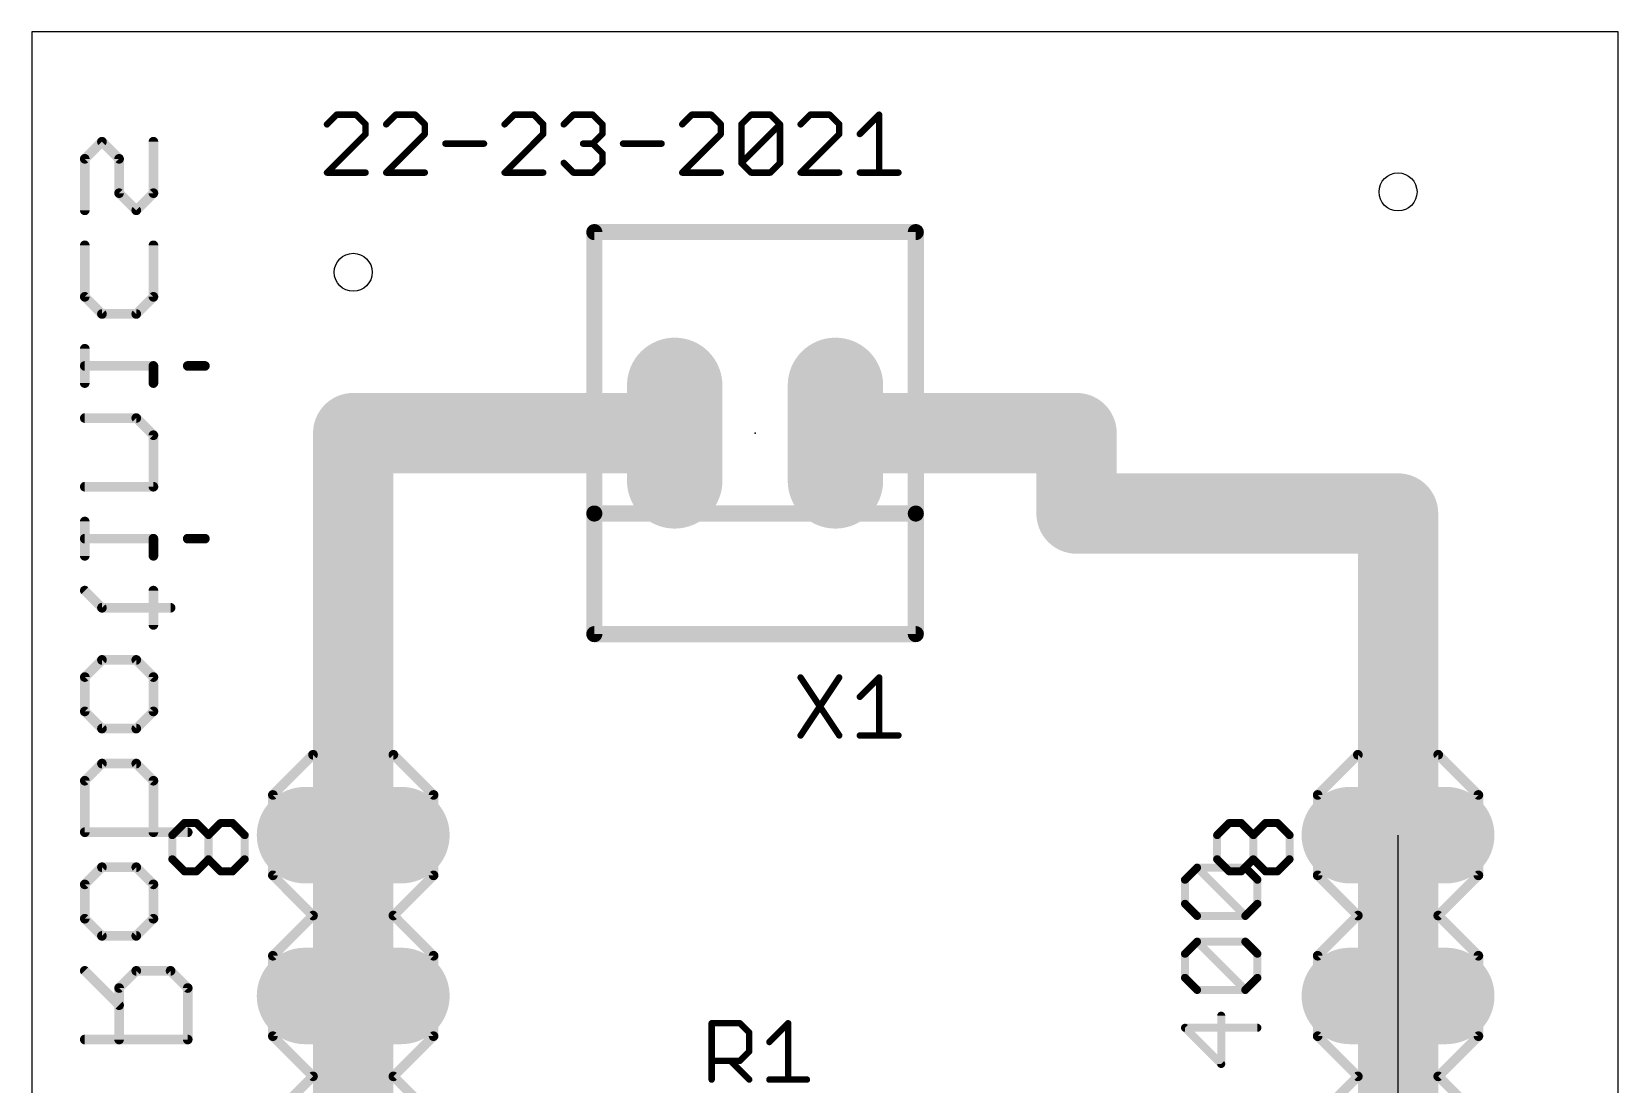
# Model space of a CAD drawing. Extents: x 14 to 39, y 7.1 to 47.
# Drawn here: x 13.97 to 39.04, y 30.36 to 46.98 of the extents above; entities that cross this region are included whole.
import ezdxf

# ---------------------------------------------------------------- set-up
doc = ezdxf.new("R2010")
doc.units = 0
for name, color, linetype in [('16', 175, 'CONTINUOUS'), ('17', 82, 'CONTINUOUS'), ('19', 53, 'CONTINUOUS'), ('20', 7, 'CONTINUOUS'), ('21', 253, 'CONTINUOUS'), ('23', 7, 'CONTINUOUS'), ('25', 253, 'CONTINUOUS'), ('27', 253, 'CONTINUOUS'), ('51', 253, 'CONTINUOUS')]:
    doc.layers.add(name, color=color, linetype=linetype)

# ---------------------------------------------------------------- blocks, each defined once
blk = doc.blocks.new('RECT')
blk.add_solid([(-0.5, -0.5), (0.5, -0.5), (-0.5, 0.5), (0.5, 0.5)])
blk = doc.blocks.new('LONGP100')
at = {"const_width": 1}
blk.add_lwpolyline([(-0.5, 0), (0.5, 0)], dxfattribs=at)
at = {"const_width": 0.5}
for points in [[(-0.5, 0.25, 1), (-0.5, -0.25)], [(0.5, -0.25, 1), (0.5, 0.25)]]:
    blk.add_lwpolyline(points, format="xyb", dxfattribs=at)

msp = doc.modelspace()

# ---------------------------------------------------------------- linework, layer by layer
at = {"layer": '16'}
for points, const_width in [([(14.8082, 44.9725), (15.0794, 45.2437)], 0.1524), ([(15.0794, 45.2437), (15.3505, 44.9725)], 0.1524), ([(15.8929, 44.4302), (15.8929, 45.2437)], 0.1524), ([(14.8082, 44.159), (14.8082, 44.9725)], 0.1524), ([(15.3505, 44.9725), (15.3505, 44.4302)], 0.1524), ([(15.3505, 44.4302), (15.6217, 44.159)], 0.1524), ([(15.6217, 44.159), (15.8929, 44.4302)], 0.1524), ([(14.8082, 42.793), (14.8082, 43.6065)], 0.1524), ([(15.8929, 43.6065), (15.8929, 42.793)], 0.1524), ([(15.0794, 42.5219), (14.8082, 42.793)], 0.1524), ([(15.8929, 42.793), (15.6217, 42.5219)], 0.1524), ([(15.6217, 42.5219), (15.0794, 42.5219)], 0.1524), ([(14.8082, 41.4304), (14.8082, 41.9728)], 0.1524), ([(15.8929, 41.7016), (14.8082, 41.7016)], 0.1524), ([(15.8929, 41.4304), (15.8929, 41.7016)], 0.1524), ([(16.7064, 41.7016), (16.4352, 41.7016)], 0.1524), ([(19.05, 34.29), (19.05, 40.64)], 1.27), ([(19.05, 40.64), (24.13, 40.64)], 1.27), ([(30.48, 40.64), (26.67, 40.64)], 1.27), ([(30.48, 39.37), (30.48, 40.64)], 1.27), ([(15.6217, 40.8779), (14.8082, 40.8779)], 0.1524), ([(15.8929, 40.6068), (15.6217, 40.8779)], 0.1524), ([(15.8929, 39.7933), (15.8929, 40.6068)], 0.1524), ([(14.8082, 39.7933), (15.8929, 39.7933)], 0.1524), ([(35.56, 39.37), (30.48, 39.37)], 1.27), ([(35.56, 39.37), (35.56, 34.29)], 1.27), ([(14.8082, 38.7018), (14.8082, 39.2442)], 0.1524), ([(15.8929, 38.973), (14.8082, 38.973)], 0.1524), ([(15.8929, 38.7018), (15.8929, 38.973)], 0.1524), ([(16.7064, 38.973), (16.4352, 38.973)], 0.1524), ([(15.0794, 37.8816), (14.8082, 38.1527)], 0.1524), ([(15.8929, 37.6104), (15.8929, 38.1527)], 0.1524), ([(16.164, 37.8816), (15.0794, 37.8816)], 0.1524), ([(14.8082, 36.7867), (15.0794, 37.0579)], 0.1524), ([(15.0794, 37.0579), (15.6217, 37.0579)], 0.1524), ([(15.6217, 37.0579), (15.8929, 36.7867)], 0.1524), ([(14.8082, 36.2444), (14.8082, 36.7867)], 0.1524), ([(15.8929, 36.7867), (15.8929, 36.2444)], 0.1524), ([(15.0794, 35.9732), (14.8082, 36.2444)], 0.1524), ([(15.8929, 36.2444), (15.6217, 35.9732)], 0.1524), ([(15.6217, 35.9732), (15.0794, 35.9732)], 0.1524), ([(14.8082, 35.1496), (15.0794, 35.4207)], 0.1524), ([(15.0794, 35.4207), (15.6217, 35.4207)], 0.1524), ([(15.6217, 35.4207), (15.8929, 35.1496)], 0.1524), ([(14.8082, 34.3361), (14.8082, 35.1496)], 0.1524), ([(15.8929, 35.1496), (15.8929, 34.3361)], 0.1524), ([(19.05, 34.29), (19.05, 31.75)], 1.27), ([(35.56, 16.51), (35.56, 34.29)], 1.27), ([(16.4352, 34.3361), (14.8082, 34.3361)], 0.1524), ([(14.8082, 33.5124), (15.0794, 33.7836)], 0.1524), ([(15.0794, 33.7836), (15.6217, 33.7836)], 0.1524), ([(15.6217, 33.7836), (15.8929, 33.5124)], 0.1524), ([(14.8082, 32.9701), (14.8082, 33.5124)], 0.1524), ([(15.8929, 33.5124), (15.8929, 32.9701)], 0.1524), ([(15.0794, 32.6989), (14.8082, 32.9701)], 0.1524), ([(15.8929, 32.9701), (15.6217, 32.6989)], 0.1524), ([(15.6217, 32.6989), (15.0794, 32.6989)], 0.1524), ([(19.05, 31.75), (19.05, 29.21)], 1.27), ([(15.3505, 31.6041), (14.8082, 32.1464)], 0.1524), ([(15.6217, 32.1464), (15.3505, 31.8753)], 0.1524), ([(16.164, 32.1464), (15.6217, 32.1464)], 0.1524), ([(16.4352, 31.8753), (16.164, 32.1464)], 0.1524), ([(15.3505, 31.8753), (15.3505, 31.0618)], 0.1524), ([(16.4352, 31.0618), (16.4352, 31.8753)], 0.1524), ([(14.8082, 31.0618), (16.4352, 31.0618)], 0.1524)]:
    msp.add_lwpolyline(points, dxfattribs=dict(at, const_width=const_width))
for points, const_width in [([(15.1063, 45.2706, 1), (15.0524, 45.2167)], 0.0762), ([(15.1063, 45.2167, 1), (15.0524, 45.2706)], 0.0762), ([(15.931, 45.2437, 1), (15.8548, 45.2437)], 0.0762), ([(14.8463, 44.9725, 1), (14.7701, 44.9725)], 0.0762), ([(14.7813, 44.9995, 1), (14.8351, 44.9456)], 0.0762), ([(15.3886, 44.9725, 1), (15.3124, 44.9725)], 0.0762), ([(15.3236, 44.9456, 1), (15.3775, 44.9995)], 0.0762), ([(15.3775, 44.4571, 1), (15.3236, 44.4032)], 0.0762), ([(15.3124, 44.4302, 1), (15.3886, 44.4302)], 0.0762), ([(15.8548, 44.4302, 1), (15.931, 44.4302)], 0.0762), ([(15.9198, 44.4032, 1), (15.8659, 44.4571)], 0.0762), ([(14.7701, 44.159, 1), (14.8463, 44.159)], 0.0762), ([(15.5948, 44.186, 1), (15.6486, 44.1321)], 0.0762), ([(15.5948, 44.1321, 1), (15.6486, 44.186)], 0.0762), ([(14.8463, 43.6065, 1), (14.7701, 43.6065)], 0.0762), ([(15.931, 43.6065, 1), (15.8548, 43.6065)], 0.0762), ([(14.8351, 42.82, 1), (14.7813, 42.7661)], 0.0762), ([(14.7701, 42.793, 1), (14.8463, 42.793)], 0.0762), ([(15.8548, 42.793, 1), (15.931, 42.793)], 0.0762), ([(15.9198, 42.7661, 1), (15.8659, 42.82)], 0.0762), ([(15.0794, 42.56, 1), (15.0794, 42.4838)], 0.0762), ([(15.0524, 42.4949, 1), (15.1063, 42.5488)], 0.0762), ([(15.5948, 42.5488, 1), (15.6486, 42.4949)], 0.0762), ([(15.6217, 42.4838, 1), (15.6217, 42.56)], 0.0762), ([(14.8463, 41.9728, 1), (14.7701, 41.9728)], 0.0762), ([(14.8082, 41.7397, 1), (14.8082, 41.6635)], 0.0762), ([(15.931, 41.7016, 1), (15.8548, 41.7016)], 0.0762), ([(15.8929, 41.6635, 1), (15.8929, 41.7397)], 0.0762), ([(16.4352, 41.7397, 1), (16.4352, 41.6635)], 0.0762), ([(16.7064, 41.6635, 1), (16.7064, 41.7397)], 0.0762), ([(14.7701, 41.4304, 1), (14.8463, 41.4304)], 0.0762), ([(15.8548, 41.4304, 1), (15.931, 41.4304)], 0.0762), ([(19.3675, 40.64, 1), (18.7325, 40.64)], 0.635), ([(19.05, 40.9575, 1), (19.05, 40.3225)], 0.635), ([(24.13, 40.3225, 1), (24.13, 40.9575)], 0.635), ([(26.67, 40.9575, 1), (26.67, 40.3225)], 0.635), ([(30.7975, 40.64, 1), (30.1625, 40.64)], 0.635), ([(30.48, 40.3225, 1), (30.48, 40.9575)], 0.635), ([(14.8082, 40.916, 1), (14.8082, 40.8398)], 0.0762), ([(15.6486, 40.9049, 1), (15.5948, 40.851)], 0.0762), ([(15.6217, 40.8398, 1), (15.6217, 40.916)], 0.0762), ([(15.931, 40.6068, 1), (15.8548, 40.6068)], 0.0762), ([(15.8659, 40.5798, 1), (15.9198, 40.6337)], 0.0762), ([(14.8082, 39.8314, 1), (14.8082, 39.7552)], 0.0762), ([(15.8929, 39.7552, 1), (15.8929, 39.8314)], 0.0762), ([(30.48, 39.6875, 1), (30.48, 39.0525)], 0.635), ([(35.8775, 39.37, 1), (35.2425, 39.37)], 0.635), ([(35.56, 39.0525, 1), (35.56, 39.6875)], 0.635), ([(15.8548, 39.7933, 1), (15.931, 39.7933)], 0.0762), ([(30.1625, 39.37, 1), (30.7975, 39.37)], 0.635), ([(14.8463, 39.2442, 1), (14.7701, 39.2442)], 0.0762), ([(14.8082, 39.0111, 1), (14.8082, 38.9349)], 0.0762), ([(15.931, 38.973, 1), (15.8548, 38.973)], 0.0762), ([(15.8929, 38.9349, 1), (15.8929, 39.0111)], 0.0762), ([(16.4352, 39.0111, 1), (16.4352, 38.9349)], 0.0762), ([(16.7064, 38.9349, 1), (16.7064, 39.0111)], 0.0762), ([(14.7701, 38.7018, 1), (14.8463, 38.7018)], 0.0762), ([(15.8548, 38.7018, 1), (15.931, 38.7018)], 0.0762), ([(14.8351, 38.1797, 1), (14.7813, 38.1258)], 0.0762), ([(15.931, 38.1527, 1), (15.8548, 38.1527)], 0.0762), ([(15.0794, 37.9197, 1), (15.0794, 37.8435)], 0.0762), ([(15.0524, 37.8546, 1), (15.1063, 37.9085)], 0.0762), ([(16.164, 37.8435, 1), (16.164, 37.9197)], 0.0762), ([(15.8548, 37.6104, 1), (15.931, 37.6104)], 0.0762), ([(15.0794, 37.096, 1), (15.0794, 37.0198)], 0.0762), ([(15.1063, 37.031, 1), (15.0524, 37.0848)], 0.0762), ([(15.6486, 37.0848, 1), (15.5948, 37.031)], 0.0762), ([(15.6217, 37.0198, 1), (15.6217, 37.096)], 0.0762), ([(14.8463, 36.7867, 1), (14.7701, 36.7867)], 0.0762), ([(15.931, 36.7867, 1), (15.8548, 36.7867)], 0.0762), ([(14.7813, 36.8137, 1), (14.8351, 36.7598)], 0.0762), ([(15.8659, 36.7598, 1), (15.9198, 36.8137)], 0.0762), ([(14.7701, 36.2444, 1), (14.8463, 36.2444)], 0.0762), ([(14.8351, 36.2713, 1), (14.7813, 36.2175)], 0.0762), ([(15.8548, 36.2444, 1), (15.931, 36.2444)], 0.0762), ([(15.9198, 36.2175, 1), (15.8659, 36.2713)], 0.0762), ([(15.0794, 36.0113, 1), (15.0794, 35.9351)], 0.0762), ([(15.0524, 35.9463, 1), (15.1063, 36.0002)], 0.0762), ([(15.5948, 36.0002, 1), (15.6486, 35.9463)], 0.0762), ([(15.6217, 35.9351, 1), (15.6217, 36.0113)], 0.0762), ([(15.0794, 35.4588, 1), (15.0794, 35.3826)], 0.0762), ([(15.1063, 35.3938, 1), (15.0524, 35.4477)], 0.0762), ([(15.6486, 35.4477, 1), (15.5948, 35.3938)], 0.0762), ([(15.6217, 35.3826, 1), (15.6217, 35.4588)], 0.0762), ([(14.8463, 35.1496, 1), (14.7701, 35.1496)], 0.0762), ([(14.7813, 35.1765, 1), (14.8351, 35.1226)], 0.0762), ([(15.931, 35.1496, 1), (15.8548, 35.1496)], 0.0762), ([(15.8659, 35.1226, 1), (15.9198, 35.1765)], 0.0762), ([(19.3675, 34.29, 1), (18.7325, 34.29)], 0.635), ([(35.8775, 34.29, 1), (35.2425, 34.29)], 0.635), ([(18.7325, 34.29, 1), (19.3675, 34.29)], 0.635), ([(35.2425, 34.29, 1), (35.8775, 34.29)], 0.635), ([(14.8082, 34.3742, 1), (14.8082, 34.298)], 0.0762), ([(14.7701, 34.3361, 1), (14.8463, 34.3361)], 0.0762), ([(15.8548, 34.3361, 1), (15.931, 34.3361)], 0.0762), ([(16.4352, 34.298, 1), (16.4352, 34.3742)], 0.0762), ([(15.0794, 33.8217, 1), (15.0794, 33.7455)], 0.0762), ([(15.1063, 33.7566, 1), (15.0524, 33.8105)], 0.0762), ([(15.6486, 33.8105, 1), (15.5948, 33.7566)], 0.0762), ([(15.6217, 33.7455, 1), (15.6217, 33.8217)], 0.0762), ([(14.8463, 33.5124, 1), (14.7701, 33.5124)], 0.0762), ([(14.7813, 33.5394, 1), (14.8351, 33.4855)], 0.0762), ([(15.931, 33.5124, 1), (15.8548, 33.5124)], 0.0762), ([(15.8659, 33.4855, 1), (15.9198, 33.5394)], 0.0762), ([(14.8351, 32.997, 1), (14.7813, 32.9431)], 0.0762), ([(14.7701, 32.9701, 1), (14.8463, 32.9701)], 0.0762), ([(15.8548, 32.9701, 1), (15.931, 32.9701)], 0.0762), ([(15.9198, 32.9431, 1), (15.8659, 32.997)], 0.0762), ([(15.0794, 32.737, 1), (15.0794, 32.6608)], 0.0762), ([(15.0524, 32.672, 1), (15.1063, 32.7259)], 0.0762), ([(15.5948, 32.7259, 1), (15.6486, 32.672)], 0.0762), ([(15.6217, 32.6608, 1), (15.6217, 32.737)], 0.0762), ([(19.3675, 31.75, 1), (18.7325, 31.75)], 0.635), ([(14.8351, 32.1734, 1), (14.7813, 32.1195)], 0.0762), ([(15.6217, 32.1845, 1), (15.6217, 32.1083)], 0.0762), ([(15.6486, 32.1195, 1), (15.5948, 32.1734)], 0.0762), ([(16.191, 32.1734, 1), (16.1371, 32.1195)], 0.0762), ([(16.164, 32.1083, 1), (16.164, 32.1845)], 0.0762), ([(15.3886, 31.8753, 1), (15.3124, 31.8753)], 0.0762), ([(15.3236, 31.9022, 1), (15.3775, 31.8483)], 0.0762), ([(16.4733, 31.8753, 1), (16.3971, 31.8753)], 0.0762), ([(16.4082, 31.8483, 1), (16.4621, 31.9022)], 0.0762), ([(18.7325, 31.75, 1), (19.3675, 31.75)], 0.635), ([(15.3236, 31.5772, 1), (15.3775, 31.631)], 0.0762), ([(14.8082, 31.0999, 1), (14.8082, 31.0237)], 0.0762), ([(15.3124, 31.0618, 1), (15.3886, 31.0618)], 0.0762), ([(16.3971, 31.0618, 1), (16.4733, 31.0618)], 0.0762), ([(16.4352, 31.0237, 1), (16.4352, 31.0999)], 0.0762)]:
    msp.add_lwpolyline(points, format="xyb", dxfattribs=dict(at, const_width=const_width))
at = {"layer": '19'}
for p, q in [((35.56, 31.75), (35.56, 34.29)), ((35.56, 29.21), (35.56, 31.75))]:
    msp.add_line(p, q, dxfattribs=at)
at = {"layer": '20'}
for p, q in [((39.04, 46.98), (13.97, 46.98)), ((13.97, 46.98), (13.97, 7.62)), ((39.04, 7.62), (39.04, 46.98))]:
    msp.add_line(p, q, dxfattribs=at)
for centre in [(35.56, 44.45), (19.05, 43.18)]:
    msp.add_circle(centre, 0.3, dxfattribs=at)
at = {"layer": '21'}
for points, const_width in [([(22.86, 39.37), (22.86, 43.815)], 0.254), ([(22.86, 43.815), (27.94, 43.815)], 0.254), ([(27.94, 43.815), (27.94, 39.37)], 0.254), ([(22.86, 37.465), (22.86, 39.37)], 0.254), ([(27.94, 39.37), (22.86, 39.37)], 0.254), ([(27.94, 39.37), (27.94, 37.465)], 0.254), ([(27.94, 37.465), (22.86, 37.465)], 0.254), ([(17.78, 34.925), (18.415, 35.56)], 0.1524), ([(18.415, 35.56), (19.685, 35.56)], 0.1524), ([(19.685, 35.56), (20.32, 34.925)], 0.1524), ([(34.29, 34.925), (34.925, 35.56)], 0.1524), ([(34.925, 35.56), (36.195, 35.56)], 0.1524), ([(36.195, 35.56), (36.83, 34.925)], 0.1524), ([(17.78, 33.655), (17.78, 34.925)], 0.1524), ([(20.32, 34.925), (20.32, 33.655)], 0.1524), ([(34.29, 33.655), (34.29, 34.925)], 0.1524), ([(36.83, 34.925), (36.83, 33.655)], 0.1524), ([(16.1915, 34.2905), (16.3822, 34.4811)], 0.127), ([(16.1915, 33.9092), (16.1915, 34.2905)], 0.127), ([(16.3822, 34.4811), (16.5729, 34.4811)], 0.127), ([(16.5729, 34.4811), (16.7635, 34.2905)], 0.127), ([(16.7635, 34.2905), (16.9542, 34.4811)], 0.127), ([(16.7635, 33.9092), (16.7635, 34.2905)], 0.127), ([(16.9542, 34.4811), (17.1448, 34.4811)], 0.127), ([(17.1448, 34.4811), (17.3355, 34.2905)], 0.127), ([(17.3355, 34.2905), (17.3355, 33.9092)], 0.127), ([(32.7015, 34.2905), (32.8922, 34.4811)], 0.127), ([(32.7015, 33.9092), (32.7015, 34.2905)], 0.127), ([(32.8922, 34.4811), (33.0829, 34.4811)], 0.127), ([(33.0829, 34.4811), (33.2735, 34.2905)], 0.127), ([(33.2735, 34.2905), (33.4642, 34.4811)], 0.127), ([(33.2735, 33.9092), (33.2735, 34.2905)], 0.127), ([(33.4642, 34.4811), (33.6548, 34.4811)], 0.127), ([(33.6548, 34.4811), (33.8455, 34.2905)], 0.127), ([(33.8455, 34.2905), (33.8455, 33.9092)], 0.127), ([(16.3822, 33.7185), (16.1915, 33.9092)], 0.127), ([(16.7635, 33.9092), (16.5729, 33.7185)], 0.127), ([(16.9542, 33.7185), (16.7635, 33.9092)], 0.127), ([(17.3355, 33.9092), (17.1448, 33.7185)], 0.127), ([(32.8922, 33.7185), (32.7015, 33.9092)], 0.127), ([(33.2735, 33.9092), (33.0829, 33.7185)], 0.127), ([(33.4642, 33.7185), (33.2735, 33.9092)], 0.127), ([(33.8455, 33.9092), (33.6548, 33.7185)], 0.127), ([(16.5729, 33.7185), (16.3822, 33.7185)], 0.127), ([(17.1448, 33.7185), (16.9542, 33.7185)], 0.127), ([(17.78, 33.655), (18.415, 33.02)], 0.1524), ([(19.685, 33.02), (20.32, 33.655)], 0.1524), ([(33.0829, 33.7185), (32.8922, 33.7185)], 0.127), ([(33.6548, 33.7185), (33.4642, 33.7185)], 0.127), ([(34.29, 33.655), (34.925, 33.02)], 0.1524), ([(36.195, 33.02), (36.83, 33.655)], 0.1524), ([(17.78, 32.385), (18.415, 33.02)], 0.1524), ([(19.685, 33.02), (20.32, 32.385)], 0.1524), ([(34.29, 32.385), (34.925, 33.02)], 0.1524), ([(36.195, 33.02), (36.83, 32.385)], 0.1524), ([(17.78, 31.115), (17.78, 32.385)], 0.1524), ([(20.32, 32.385), (20.32, 31.115)], 0.1524), ([(34.29, 31.115), (34.29, 32.385)], 0.1524), ([(36.83, 32.385), (36.83, 31.115)], 0.1524), ([(18.415, 30.48), (17.78, 31.115)], 0.1524), ([(20.32, 31.115), (19.685, 30.48)], 0.1524), ([(34.925, 30.48), (34.29, 31.115)], 0.1524), ([(36.83, 31.115), (36.195, 30.48)], 0.1524), ([(17.78, 29.845), (18.415, 30.48)], 0.1524), ([(19.685, 30.48), (20.32, 29.845)], 0.1524), ([(34.29, 29.845), (34.925, 30.48)], 0.1524), ([(36.195, 30.48), (36.83, 29.845)], 0.1524)]:
    msp.add_lwpolyline(points, dxfattribs=dict(at, const_width=const_width))
for points, const_width in [([(22.9235, 43.815, 1), (22.7965, 43.815)], 0.127), ([(22.86, 43.8785, 1), (22.86, 43.7515)], 0.127), ([(28.0035, 43.815, 1), (27.8765, 43.815)], 0.127), ([(27.94, 43.7515, 1), (27.94, 43.8785)], 0.127), ([(22.9235, 39.37, 1), (22.7965, 39.37)], 0.127), ([(22.86, 39.4335, 1), (22.86, 39.3065)], 0.127), ([(22.7965, 39.37, 1), (22.9235, 39.37)], 0.127), ([(28.0035, 39.37, 1), (27.8765, 39.37)], 0.127), ([(27.8765, 39.37, 1), (28.0035, 39.37)], 0.127), ([(27.94, 39.3065, 1), (27.94, 39.4335)], 0.127), ([(22.86, 37.5285, 1), (22.86, 37.4015)], 0.127), ([(22.7965, 37.465, 1), (22.9235, 37.465)], 0.127), ([(27.8765, 37.465, 1), (28.0035, 37.465)], 0.127), ([(27.94, 37.4015, 1), (27.94, 37.5285)], 0.127), ([(18.415, 35.5981, 1), (18.415, 35.5219)], 0.0762), ([(18.4419, 35.5331, 1), (18.3881, 35.5869)], 0.0762), ([(19.7119, 35.5869, 1), (19.6581, 35.5331)], 0.0762), ([(19.685, 35.5219, 1), (19.685, 35.5981)], 0.0762), ([(34.925, 35.5981, 1), (34.925, 35.5219)], 0.0762), ([(34.9519, 35.5331, 1), (34.8981, 35.5869)], 0.0762), ([(36.2219, 35.5869, 1), (36.1681, 35.5331)], 0.0762), ([(36.195, 35.5219, 1), (36.195, 35.5981)], 0.0762), ([(17.8181, 34.925, 1), (17.7419, 34.925)], 0.0762), ([(17.7531, 34.9519, 1), (17.8069, 34.8981)], 0.0762), ([(20.3581, 34.925, 1), (20.2819, 34.925)], 0.0762), ([(20.2931, 34.8981, 1), (20.3469, 34.9519)], 0.0762), ([(34.3281, 34.925, 1), (34.2519, 34.925)], 0.0762), ([(34.2631, 34.9519, 1), (34.3169, 34.8981)], 0.0762), ([(36.8681, 34.925, 1), (36.7919, 34.925)], 0.0762), ([(36.8031, 34.8981, 1), (36.8569, 34.9519)], 0.0762), ([(16.2233, 34.2905, 1), (16.1598, 34.2905)], 0.0635), ([(16.3822, 34.5129, 1), (16.3822, 34.4494)], 0.0635), ([(16.4046, 34.4587, 1), (16.3597, 34.5036)], 0.0635), ([(16.5953, 34.5036, 1), (16.5504, 34.4587)], 0.0635), ([(16.5729, 34.4494, 1), (16.5729, 34.5129)], 0.0635), ([(16.7953, 34.2905, 1), (16.7318, 34.2905)], 0.0635), ([(16.9542, 34.5129, 1), (16.9542, 34.4494)], 0.0635), ([(16.9766, 34.4587, 1), (16.9317, 34.5036)], 0.0635), ([(17.1673, 34.5036, 1), (17.1224, 34.4587)], 0.0635), ([(17.1448, 34.4494, 1), (17.1448, 34.5129)], 0.0635), ([(17.3672, 34.2905, 1), (17.3038, 34.2905)], 0.0635), ([(32.7333, 34.2905, 1), (32.6698, 34.2905)], 0.0635), ([(32.8922, 34.5129, 1), (32.8922, 34.4494)], 0.0635), ([(32.9146, 34.4587, 1), (32.8697, 34.5036)], 0.0635), ([(33.1053, 34.5036, 1), (33.0604, 34.4587)], 0.0635), ([(33.0829, 34.4494, 1), (33.0829, 34.5129)], 0.0635), ([(33.3053, 34.2905, 1), (33.2418, 34.2905)], 0.0635), ([(33.4642, 34.5129, 1), (33.4642, 34.4494)], 0.0635), ([(33.4866, 34.4587, 1), (33.4417, 34.5036)], 0.0635), ([(33.6773, 34.5036, 1), (33.6324, 34.4587)], 0.0635), ([(33.6548, 34.4494, 1), (33.6548, 34.5129)], 0.0635), ([(33.8773, 34.2905, 1), (33.8137, 34.2905)], 0.0635), ([(16.1691, 34.3129, 1), (16.214, 34.268)], 0.0635), ([(16.7411, 34.3129, 1), (16.786, 34.268)], 0.0635), ([(16.7411, 34.268, 1), (16.786, 34.3129)], 0.0635), ([(17.313, 34.268, 1), (17.358, 34.3129)], 0.0635), ([(32.6791, 34.3129, 1), (32.724, 34.268)], 0.0635), ([(33.2511, 34.3129, 1), (33.296, 34.268)], 0.0635), ([(33.2511, 34.268, 1), (33.296, 34.3129)], 0.0635), ([(33.823, 34.268, 1), (33.868, 34.3129)], 0.0635), ([(16.214, 33.9316, 1), (16.1691, 33.8867)], 0.0635), ([(16.1598, 33.9092, 1), (16.2233, 33.9092)], 0.0635), ([(16.786, 33.9316, 1), (16.7411, 33.8867)], 0.0635), ([(16.7318, 33.9092, 1), (16.7953, 33.9092)], 0.0635), ([(16.786, 33.8867, 1), (16.7411, 33.9316)], 0.0635), ([(17.3038, 33.9092, 1), (17.3672, 33.9092)], 0.0635), ([(17.358, 33.8867, 1), (17.313, 33.9316)], 0.0635), ([(32.6698, 33.9092, 1), (32.7333, 33.9092)], 0.0635), ([(32.724, 33.9316, 1), (32.6791, 33.8867)], 0.0635), ([(33.2418, 33.9092, 1), (33.3053, 33.9092)], 0.0635), ([(33.296, 33.9316, 1), (33.2511, 33.8867)], 0.0635), ([(33.296, 33.8867, 1), (33.2511, 33.9316)], 0.0635), ([(33.8137, 33.9092, 1), (33.8773, 33.9092)], 0.0635), ([(33.868, 33.8867, 1), (33.823, 33.9316)], 0.0635), ([(16.3822, 33.7503, 1), (16.3822, 33.6867)], 0.0635), ([(16.3597, 33.696, 1), (16.4046, 33.741)], 0.0635), ([(16.5504, 33.741, 1), (16.5953, 33.696)], 0.0635), ([(16.5729, 33.6867, 1), (16.5729, 33.7503)], 0.0635), ([(16.9542, 33.7503, 1), (16.9542, 33.6867)], 0.0635), ([(16.9317, 33.696, 1), (16.9766, 33.741)], 0.0635), ([(17.1224, 33.741, 1), (17.1673, 33.696)], 0.0635), ([(17.1448, 33.6867, 1), (17.1448, 33.7503)], 0.0635), ([(17.7419, 33.655, 1), (17.8181, 33.655)], 0.0762), ([(17.8069, 33.6819, 1), (17.7531, 33.6281)], 0.0762), ([(20.2819, 33.655, 1), (20.3581, 33.655)], 0.0762), ([(20.3469, 33.6281, 1), (20.2931, 33.6819)], 0.0762), ([(32.8922, 33.7503, 1), (32.8922, 33.6867)], 0.0635), ([(32.8697, 33.696, 1), (32.9146, 33.741)], 0.0635), ([(33.0604, 33.741, 1), (33.1053, 33.696)], 0.0635), ([(33.0829, 33.6867, 1), (33.0829, 33.7503)], 0.0635), ([(33.4642, 33.7503, 1), (33.4642, 33.6867)], 0.0635), ([(33.4417, 33.696, 1), (33.4866, 33.741)], 0.0635), ([(33.6324, 33.741, 1), (33.6773, 33.696)], 0.0635), ([(33.6548, 33.6867, 1), (33.6548, 33.7503)], 0.0635), ([(34.2519, 33.655, 1), (34.3281, 33.655)], 0.0762), ([(34.3169, 33.6819, 1), (34.2631, 33.6281)], 0.0762), ([(36.7919, 33.655, 1), (36.8681, 33.655)], 0.0762), ([(36.8569, 33.6281, 1), (36.8031, 33.6819)], 0.0762), ([(18.4419, 32.9931, 1), (18.3881, 33.0469)], 0.0762), ([(19.7119, 33.0469, 1), (19.6581, 32.9931)], 0.0762), ([(34.9519, 32.9931, 1), (34.8981, 33.0469)], 0.0762), ([(36.2219, 33.0469, 1), (36.1681, 32.9931)], 0.0762), ([(18.3881, 32.9931, 1), (18.4419, 33.0469)], 0.0762), ([(19.6581, 33.0469, 1), (19.7119, 32.9931)], 0.0762), ([(34.8981, 32.9931, 1), (34.9519, 33.0469)], 0.0762), ([(36.1681, 33.0469, 1), (36.2219, 32.9931)], 0.0762), ([(17.8181, 32.385, 1), (17.7419, 32.385)], 0.0762), ([(17.7531, 32.4119, 1), (17.8069, 32.3581)], 0.0762), ([(20.3581, 32.385, 1), (20.2819, 32.385)], 0.0762), ([(20.2931, 32.3581, 1), (20.3469, 32.4119)], 0.0762), ([(34.3281, 32.385, 1), (34.2519, 32.385)], 0.0762), ([(34.2631, 32.4119, 1), (34.3169, 32.3581)], 0.0762), ([(36.8681, 32.385, 1), (36.7919, 32.385)], 0.0762), ([(36.8031, 32.3581, 1), (36.8569, 32.4119)], 0.0762), ([(17.7419, 31.115, 1), (17.8181, 31.115)], 0.0762), ([(17.8069, 31.1419, 1), (17.7531, 31.0881)], 0.0762), ([(20.2819, 31.115, 1), (20.3581, 31.115)], 0.0762), ([(20.3469, 31.0881, 1), (20.2931, 31.1419)], 0.0762), ([(34.2519, 31.115, 1), (34.3281, 31.115)], 0.0762), ([(34.3169, 31.1419, 1), (34.2631, 31.0881)], 0.0762), ([(36.7919, 31.115, 1), (36.8681, 31.115)], 0.0762), ([(36.8569, 31.0881, 1), (36.8031, 31.1419)], 0.0762), ([(18.4419, 30.4531, 1), (18.3881, 30.5069)], 0.0762), ([(18.3881, 30.4531, 1), (18.4419, 30.5069)], 0.0762), ([(19.7119, 30.5069, 1), (19.6581, 30.4531)], 0.0762), ([(19.6581, 30.5069, 1), (19.7119, 30.4531)], 0.0762), ([(34.9519, 30.4531, 1), (34.8981, 30.5069)], 0.0762), ([(34.8981, 30.4531, 1), (34.9519, 30.5069)], 0.0762), ([(36.2219, 30.5069, 1), (36.1681, 30.4531)], 0.0762), ([(36.1681, 30.5069, 1), (36.2219, 30.4531)], 0.0762)]:
    msp.add_lwpolyline(points, format="xyb", dxfattribs=dict(at, const_width=const_width))
at = {"layer": '23'}
msp.add_point((25.4, 40.64), dxfattribs=at)
at = {"layer": '25', "const_width": 0.0508}
for points in [[(26.1409, 36.7941, 1), (26.0986, 36.7659)], [(26.751, 36.7659, 1), (26.7087, 36.7941)], [(27.3857, 36.78, 1), (27.3349, 36.78)], [(27.3783, 36.762, 1), (27.3424, 36.7979)], [(27.0373, 36.4929, 1), (27.0732, 36.457)], [(26.0986, 35.8789, 1), (26.1409, 35.8507)], [(26.7087, 35.8507, 1), (26.751, 35.8789)], [(27.0553, 35.8902, 1), (27.0553, 35.8394)], [(27.3349, 35.8648, 1), (27.3857, 35.8648)], [(27.6654, 35.8394, 1), (27.6654, 35.8902)], [(24.7396, 31.319, 1), (24.6888, 31.319)], [(24.7142, 31.3444, 1), (24.7142, 31.2936)], [(25.177, 31.3369, 1), (25.1411, 31.301)], [(25.1591, 31.2936, 1), (25.1591, 31.3444)], [(25.9483, 31.319, 1), (25.8975, 31.319)], [(25.9409, 31.301, 1), (25.905, 31.3369)], [(25.3328, 31.1707, 1), (25.282, 31.1707)], [(25.2894, 31.1527, 1), (25.3253, 31.1886)], [(25.282, 30.8741, 1), (25.3328, 30.8741)], [(25.3253, 30.8561, 1), (25.2894, 30.892)], [(25.6084, 31.0403, 1), (25.6443, 31.0044)], [(24.7142, 30.7512, 1), (24.7142, 30.7004)], [(25.0287, 30.7437, 1), (24.9928, 30.7078)], [(25.1411, 30.7437, 1), (25.177, 30.7078)], [(25.1591, 30.7004, 1), (25.1591, 30.7512)], [(24.6888, 30.4292, 1), (24.7396, 30.4292)], [(25.2894, 30.4112, 1), (25.3253, 30.4472)], [(25.6263, 30.4546, 1), (25.6263, 30.4038)], [(25.8975, 30.4292, 1), (25.9483, 30.4292)], [(26.2195, 30.4038, 1), (26.2195, 30.4546)]]:
    msp.add_lwpolyline(points, format="xyb", dxfattribs=at)
at = {"layer": '25', "const_width": 0.1016}
for points in [[(26.1198, 36.78), (26.7299, 35.8648)], [(26.7299, 36.78), (26.1198, 35.8648)], [(27.0553, 36.4749), (27.3603, 36.78)], [(27.3603, 36.78), (27.3603, 35.8648)], [(27.0553, 35.8648), (27.6654, 35.8648)], [(24.7142, 30.4292), (24.7142, 31.319)], [(24.7142, 31.319), (25.1591, 31.319)], [(25.1591, 31.319), (25.3074, 31.1707)], [(25.6263, 31.0224), (25.9229, 31.319)], [(25.9229, 31.319), (25.9229, 30.4292)], [(25.3074, 31.1707), (25.3074, 30.8741)], [(25.3074, 30.8741), (25.1591, 30.7258)], [(25.1591, 30.7258), (24.7142, 30.7258)], [(25.0108, 30.7258), (25.3074, 30.4292)], [(25.6263, 30.4292), (26.2195, 30.4292)]]:
    msp.add_lwpolyline(points, dxfattribs=at)
at = {"layer": '27'}
for points, const_width in [([(18.7881, 45.67), (18.6356, 45.5175)], 0.1016), ([(19.0932, 45.67), (18.7881, 45.67)], 0.1016), ([(19.2457, 45.5175), (19.0932, 45.67)], 0.1016), ([(19.7237, 45.67), (19.5711, 45.5175)], 0.1016), ([(20.0287, 45.67), (19.7237, 45.67)], 0.1016), ([(20.1812, 45.5175), (20.0287, 45.67)], 0.1016), ([(21.5947, 45.67), (21.4422, 45.5175)], 0.1016), ([(21.8998, 45.67), (21.5947, 45.67)], 0.1016), ([(22.0523, 45.5175), (21.8998, 45.67)], 0.1016), ([(22.3777, 45.5175), (22.5302, 45.67)], 0.1016), ([(22.5302, 45.67), (22.8353, 45.67)], 0.1016), ([(22.8353, 45.67), (22.9878, 45.5175)], 0.1016), ([(24.4012, 45.67), (24.2487, 45.5175)], 0.1016), ([(24.7063, 45.67), (24.4012, 45.67)], 0.1016), ([(24.8588, 45.5175), (24.7063, 45.67)], 0.1016), ([(25.1842, 45.5175), (25.3368, 45.67)], 0.1016), ([(25.3368, 45.67), (25.6418, 45.67)], 0.1016), ([(25.6418, 45.67), (25.7944, 45.5175)], 0.1016), ([(26.2723, 45.67), (26.1198, 45.5175)], 0.1016), ([(26.5773, 45.67), (26.2723, 45.67)], 0.1016), ([(26.7299, 45.5175), (26.5773, 45.67)], 0.1016), ([(27.0553, 45.3649), (27.3603, 45.67)], 0.1016), ([(27.3603, 45.67), (27.3603, 44.7548)], 0.1016), ([(18.6356, 44.7548), (19.2457, 45.3649)], 0.1016), ([(19.2457, 45.3649), (19.2457, 45.5175)], 0.1016), ([(19.5711, 44.7548), (20.1812, 45.3649)], 0.1016), ([(20.1812, 45.3649), (20.1812, 45.5175)], 0.1016), ([(21.4422, 44.7548), (22.0523, 45.3649)], 0.1016), ([(22.0523, 45.3649), (22.0523, 45.5175)], 0.1016), ([(22.9878, 45.3649), (22.8353, 45.2124)], 0.1016), ([(22.9878, 45.5175), (22.9878, 45.3649)], 0.1016), ([(24.2487, 44.7548), (24.8588, 45.3649)], 0.1016), ([(24.8588, 45.3649), (24.8588, 45.5175)], 0.1016), ([(25.1842, 44.9073), (25.1842, 45.5175)], 0.1016), ([(25.1842, 44.9073), (25.7944, 45.5175)], 0.1016), ([(25.7944, 45.5175), (25.7944, 44.9073)], 0.1016), ([(26.1198, 44.7548), (26.7299, 45.3649)], 0.1016), ([(26.7299, 45.3649), (26.7299, 45.5175)], 0.1016), ([(20.5066, 45.2124), (21.1168, 45.2124)], 0.1016), ([(22.8353, 45.2124), (22.6827, 45.2124)], 0.1016), ([(22.8353, 45.2124), (22.9878, 45.0599)], 0.1016), ([(23.3132, 45.2124), (23.9233, 45.2124)], 0.1016), ([(22.5302, 44.7548), (22.3777, 44.9073)], 0.1016), ([(22.9878, 44.9073), (22.8353, 44.7548)], 0.1016), ([(22.9878, 45.0599), (22.9878, 44.9073)], 0.1016), ([(25.3368, 44.7548), (25.1842, 44.9073)], 0.1016), ([(25.7944, 44.9073), (25.6418, 44.7548)], 0.1016), ([(19.2457, 44.7548), (18.6356, 44.7548)], 0.1016), ([(20.1812, 44.7548), (19.5711, 44.7548)], 0.1016), ([(22.0523, 44.7548), (21.4422, 44.7548)], 0.1016), ([(22.8353, 44.7548), (22.5302, 44.7548)], 0.1016), ([(24.8588, 44.7548), (24.2487, 44.7548)], 0.1016), ([(25.6418, 44.7548), (25.3368, 44.7548)], 0.1016), ([(26.7299, 44.7548), (26.1198, 44.7548)], 0.1016), ([(27.0553, 44.7548), (27.6654, 44.7548)], 0.1016), ([(32.1935, 33.5863), (32.3842, 33.7769)], 0.127), ([(32.1935, 33.2049), (32.1935, 33.5863)], 0.127), ([(32.3842, 33.7769), (33.1468, 33.7769)], 0.127), ([(33.1468, 33.0143), (32.3842, 33.7769)], 0.127), ([(33.1468, 33.7769), (33.3375, 33.5863)], 0.127), ([(33.3375, 33.5863), (33.3375, 33.2049)], 0.127), ([(32.3842, 33.0143), (32.1935, 33.2049)], 0.127), ([(33.3375, 33.2049), (33.1468, 33.0143)], 0.127), ([(33.1468, 33.0143), (32.3842, 33.0143)], 0.127), ([(32.1935, 32.4169), (32.3842, 32.6075)], 0.127), ([(32.3842, 32.6075), (33.1468, 32.6075)], 0.127), ([(33.1468, 31.8449), (32.3842, 32.6075)], 0.127), ([(33.1468, 32.6075), (33.3375, 32.4169)], 0.127), ([(32.1935, 32.0355), (32.1935, 32.4169)], 0.127), ([(33.3375, 32.4169), (33.3375, 32.0355)], 0.127), ([(32.3842, 31.8449), (32.1935, 32.0355)], 0.127), ([(33.3375, 32.0355), (33.1468, 31.8449)], 0.127), ([(33.1468, 31.8449), (32.3842, 31.8449)], 0.127), ([(32.7655, 30.6755), (32.7655, 31.4381)], 0.127), ([(33.3375, 31.2475), (32.1935, 31.2475)], 0.127), ([(32.1935, 31.2475), (32.7655, 30.6755)], 0.127)]:
    msp.add_lwpolyline(points, dxfattribs=dict(at, const_width=const_width))
for points, const_width in [([(18.7881, 45.6954, 1), (18.7881, 45.6446)], 0.0508), ([(18.8061, 45.652, 1), (18.7702, 45.6879)], 0.0508), ([(19.1112, 45.6879, 1), (19.0752, 45.652)], 0.0508), ([(19.0932, 45.6446, 1), (19.0932, 45.6954)], 0.0508), ([(19.7237, 45.6954, 1), (19.7237, 45.6446)], 0.0508), ([(19.7416, 45.652, 1), (19.7057, 45.6879)], 0.0508), ([(20.0467, 45.6879, 1), (20.0108, 45.652)], 0.0508), ([(20.0287, 45.6446, 1), (20.0287, 45.6954)], 0.0508), ([(21.5947, 45.6954, 1), (21.5947, 45.6446)], 0.0508), ([(21.6127, 45.652, 1), (21.5767, 45.6879)], 0.0508), ([(21.9177, 45.6879, 1), (21.8818, 45.652)], 0.0508), ([(21.8998, 45.6446, 1), (21.8998, 45.6954)], 0.0508), ([(22.5302, 45.6954, 1), (22.5302, 45.6446)], 0.0508), ([(22.5482, 45.652, 1), (22.5122, 45.6879)], 0.0508), ([(22.8532, 45.6879, 1), (22.8173, 45.652)], 0.0508), ([(22.8353, 45.6446, 1), (22.8353, 45.6954)], 0.0508), ([(24.4012, 45.6954, 1), (24.4012, 45.6446)], 0.0508), ([(24.4192, 45.652, 1), (24.3833, 45.6879)], 0.0508), ([(24.7243, 45.6879, 1), (24.6883, 45.652)], 0.0508), ([(24.7063, 45.6446, 1), (24.7063, 45.6954)], 0.0508), ([(25.3368, 45.6954, 1), (25.3368, 45.6446)], 0.0508), ([(25.3547, 45.652, 1), (25.3188, 45.6879)], 0.0508), ([(25.6598, 45.6879, 1), (25.6239, 45.652)], 0.0508), ([(25.6418, 45.6446, 1), (25.6418, 45.6954)], 0.0508), ([(26.2723, 45.6954, 1), (26.2723, 45.6446)], 0.0508), ([(26.2902, 45.652, 1), (26.2543, 45.6879)], 0.0508), ([(26.5953, 45.6879, 1), (26.5594, 45.652)], 0.0508), ([(26.5773, 45.6446, 1), (26.5773, 45.6954)], 0.0508), ([(27.3857, 45.67, 1), (27.3349, 45.67)], 0.0508), ([(27.3783, 45.652, 1), (27.3424, 45.6879)], 0.0508), ([(18.6176, 45.5354, 1), (18.6536, 45.4995)], 0.0508), ([(19.2711, 45.5175, 1), (19.2203, 45.5175)], 0.0508), ([(19.2203, 45.3649, 1), (19.2711, 45.3649)], 0.0508), ([(19.2278, 45.4995, 1), (19.2637, 45.5354)], 0.0508), ([(19.2637, 45.347, 1), (19.2278, 45.3829)], 0.0508), ([(19.5532, 45.5354, 1), (19.5891, 45.4995)], 0.0508), ([(20.2066, 45.5175, 1), (20.1558, 45.5175)], 0.0508), ([(20.1558, 45.3649, 1), (20.2066, 45.3649)], 0.0508), ([(20.1633, 45.4995, 1), (20.1992, 45.5354)], 0.0508), ([(20.1992, 45.347, 1), (20.1633, 45.3829)], 0.0508), ([(21.4242, 45.5354, 1), (21.4601, 45.4995)], 0.0508), ([(22.0777, 45.5175, 1), (22.0269, 45.5175)], 0.0508), ([(22.0269, 45.3649, 1), (22.0777, 45.3649)], 0.0508), ([(22.0343, 45.4995, 1), (22.0702, 45.5354)], 0.0508), ([(22.0702, 45.347, 1), (22.0343, 45.3829)], 0.0508), ([(22.3597, 45.5354, 1), (22.3956, 45.4995)], 0.0508), ([(23.0132, 45.5175, 1), (22.9624, 45.5175)], 0.0508), ([(22.9624, 45.3649, 1), (23.0132, 45.3649)], 0.0508), ([(22.9698, 45.4995, 1), (23.0058, 45.5354)], 0.0508), ([(23.0058, 45.347, 1), (22.9698, 45.3829)], 0.0508), ([(24.2308, 45.5354, 1), (24.2667, 45.4995)], 0.0508), ([(24.8842, 45.5175, 1), (24.8334, 45.5175)], 0.0508), ([(24.8334, 45.3649, 1), (24.8842, 45.3649)], 0.0508), ([(24.8409, 45.4995, 1), (24.8768, 45.5354)], 0.0508), ([(24.8768, 45.347, 1), (24.8409, 45.3829)], 0.0508), ([(25.2096, 45.5175, 1), (25.1588, 45.5175)], 0.0508), ([(25.1663, 45.5354, 1), (25.2022, 45.4995)], 0.0508), ([(25.8198, 45.5175, 1), (25.769, 45.5175)], 0.0508), ([(25.8123, 45.4995, 1), (25.7764, 45.5354)], 0.0508), ([(25.7764, 45.4995, 1), (25.8123, 45.5354)], 0.0508), ([(26.1018, 45.5354, 1), (26.1377, 45.4995)], 0.0508), ([(26.7553, 45.5175, 1), (26.7045, 45.5175)], 0.0508), ([(26.7045, 45.3649, 1), (26.7553, 45.3649)], 0.0508), ([(26.7119, 45.4995, 1), (26.7478, 45.5354)], 0.0508), ([(26.7478, 45.347, 1), (26.7119, 45.3829)], 0.0508), ([(27.0373, 45.3829, 1), (27.0732, 45.347)], 0.0508), ([(20.5066, 45.2378, 1), (20.5066, 45.187)], 0.0508), ([(21.1168, 45.187, 1), (21.1168, 45.2378)], 0.0508), ([(22.6827, 45.2378, 1), (22.6827, 45.187)], 0.0508), ([(22.8532, 45.2304, 1), (22.8173, 45.1944)], 0.0508), ([(22.8173, 45.2304, 1), (22.8532, 45.1944)], 0.0508), ([(22.8353, 45.187, 1), (22.8353, 45.2378)], 0.0508), ([(23.3132, 45.2378, 1), (23.3132, 45.187)], 0.0508), ([(23.9233, 45.187, 1), (23.9233, 45.2378)], 0.0508), ([(22.3956, 44.9253, 1), (22.3597, 44.8894)], 0.0508), ([(23.0132, 45.0599, 1), (22.9624, 45.0599)], 0.0508), ([(22.9624, 44.9073, 1), (23.0132, 44.9073)], 0.0508), ([(22.9698, 45.0419, 1), (23.0058, 45.0778)], 0.0508), ([(23.0058, 44.8894, 1), (22.9698, 44.9253)], 0.0508), ([(25.1588, 44.9073, 1), (25.2096, 44.9073)], 0.0508), ([(25.2022, 44.9253, 1), (25.1663, 44.8894)], 0.0508), ([(25.1663, 44.9253, 1), (25.2022, 44.8894)], 0.0508), ([(25.769, 44.9073, 1), (25.8198, 44.9073)], 0.0508), ([(25.8123, 44.8894, 1), (25.7764, 44.9253)], 0.0508), ([(18.6176, 44.7728, 1), (18.6536, 44.7368)], 0.0508), ([(18.6356, 44.7802, 1), (18.6356, 44.7294)], 0.0508), ([(19.2457, 44.7294, 1), (19.2457, 44.7802)], 0.0508), ([(19.5711, 44.7802, 1), (19.5711, 44.7294)], 0.0508), ([(19.5532, 44.7728, 1), (19.5891, 44.7368)], 0.0508), ([(20.1812, 44.7294, 1), (20.1812, 44.7802)], 0.0508), ([(21.4242, 44.7728, 1), (21.4601, 44.7368)], 0.0508), ([(21.4422, 44.7802, 1), (21.4422, 44.7294)], 0.0508), ([(22.0523, 44.7294, 1), (22.0523, 44.7802)], 0.0508), ([(22.5302, 44.7802, 1), (22.5302, 44.7294)], 0.0508), ([(22.5122, 44.7368, 1), (22.5482, 44.7728)], 0.0508), ([(22.8173, 44.7728, 1), (22.8532, 44.7368)], 0.0508), ([(22.8353, 44.7294, 1), (22.8353, 44.7802)], 0.0508), ([(24.2487, 44.7802, 1), (24.2487, 44.7294)], 0.0508), ([(24.2308, 44.7728, 1), (24.2667, 44.7368)], 0.0508), ([(24.8588, 44.7294, 1), (24.8588, 44.7802)], 0.0508), ([(25.3368, 44.7802, 1), (25.3368, 44.7294)], 0.0508), ([(25.3188, 44.7368, 1), (25.3547, 44.7728)], 0.0508), ([(25.6239, 44.7728, 1), (25.6598, 44.7368)], 0.0508), ([(25.6418, 44.7294, 1), (25.6418, 44.7802)], 0.0508), ([(26.1018, 44.7728, 1), (26.1377, 44.7368)], 0.0508), ([(26.1198, 44.7802, 1), (26.1198, 44.7294)], 0.0508), ([(26.7299, 44.7294, 1), (26.7299, 44.7802)], 0.0508), ([(27.0553, 44.7802, 1), (27.0553, 44.7294)], 0.0508), ([(27.3349, 44.7548, 1), (27.3857, 44.7548)], 0.0508), ([(27.6654, 44.7294, 1), (27.6654, 44.7802)], 0.0508), ([(32.2253, 33.5863, 1), (32.1618, 33.5863)], 0.0635), ([(32.1711, 33.6087, 1), (32.216, 33.5638)], 0.0635), ([(32.3842, 33.8087, 1), (32.3842, 33.7452)], 0.0635), ([(32.4066, 33.7994, 1), (32.3617, 33.7545)], 0.0635), ([(32.4066, 33.7545, 1), (32.3617, 33.7994)], 0.0635), ([(33.1693, 33.7994, 1), (33.1244, 33.7545)], 0.0635), ([(33.1468, 33.7452, 1), (33.1468, 33.8087)], 0.0635), ([(33.3693, 33.5863, 1), (33.3057, 33.5863)], 0.0635), ([(33.315, 33.5638, 1), (33.36, 33.6087)], 0.0635), ([(32.1618, 33.2049, 1), (32.2253, 33.2049)], 0.0635), ([(32.216, 33.2274, 1), (32.1711, 33.1825)], 0.0635), ([(33.3057, 33.2049, 1), (33.3693, 33.2049)], 0.0635), ([(33.36, 33.1825, 1), (33.315, 33.2274)], 0.0635), ([(32.3842, 33.046, 1), (32.3842, 32.9825)], 0.0635), ([(32.3617, 32.9918, 1), (32.4066, 33.0367)], 0.0635), ([(33.1244, 33.0367, 1), (33.1693, 32.9918)], 0.0635), ([(33.1244, 32.9918, 1), (33.1693, 33.0367)], 0.0635), ([(33.1468, 32.9825, 1), (33.1468, 33.046)], 0.0635), ([(32.3842, 32.6393, 1), (32.3842, 32.5758)], 0.0635), ([(32.4066, 32.63, 1), (32.3617, 32.5851)], 0.0635), ([(32.4066, 32.5851, 1), (32.3617, 32.63)], 0.0635), ([(33.1693, 32.63, 1), (33.1244, 32.5851)], 0.0635), ([(33.1468, 32.5758, 1), (33.1468, 32.6393)], 0.0635), ([(32.2253, 32.4169, 1), (32.1618, 32.4169)], 0.0635), ([(32.1711, 32.4393, 1), (32.216, 32.3944)], 0.0635), ([(33.3693, 32.4169, 1), (33.3057, 32.4169)], 0.0635), ([(33.315, 32.3944, 1), (33.36, 32.4393)], 0.0635), ([(32.216, 32.058, 1), (32.1711, 32.0131)], 0.0635), ([(33.36, 32.0131, 1), (33.315, 32.058)], 0.0635), ([(32.1618, 32.0355, 1), (32.2253, 32.0355)], 0.0635), ([(32.3842, 31.8766, 1), (32.3842, 31.8131)], 0.0635), ([(32.3617, 31.8224, 1), (32.4066, 31.8673)], 0.0635), ([(33.1244, 31.8673, 1), (33.1693, 31.8224)], 0.0635), ([(33.1244, 31.8224, 1), (33.1693, 31.8673)], 0.0635), ([(33.1468, 31.8131, 1), (33.1468, 31.8766)], 0.0635), ([(33.3057, 32.0355, 1), (33.3693, 32.0355)], 0.0635), ([(32.7973, 31.4381, 1), (32.7338, 31.4381)], 0.0635), ([(32.1935, 31.2792, 1), (32.1935, 31.2157)], 0.0635), ([(32.216, 31.2699, 1), (32.1711, 31.225)], 0.0635), ([(33.3375, 31.2157, 1), (33.3375, 31.2792)], 0.0635), ([(32.7338, 30.6755, 1), (32.7973, 30.6755)], 0.0635), ([(32.7431, 30.653, 1), (32.788, 30.6979)], 0.0635)]:
    msp.add_lwpolyline(points, format="xyb", dxfattribs=dict(at, const_width=const_width))

# ---------------------------------------------------------------- block references
at = {"layer": '17'}
for p, xscale, yscale, rotation in [((24.13, 40.64), 1.508, 1.508, 270), ((24.13, 40.64), 1.508, 1.508, 270), ((26.67, 40.64), 1.508, 1.508, 270), ((26.67, 40.64), 1.508, 1.508, 270), ((19.05, 34.29), 1.524, 1.524, 180), ((19.05, 34.29), 1.524, 1.524, 180), ((35.56, 34.29), 1.524, 1.524, 180), ((35.56, 34.29), 1.524, 1.524, 180), ((19.05, 31.75), 1.524, 1.524, 180), ((19.05, 31.75), 1.524, 1.524, 180), ((35.56, 31.75), 1.524, 1.524, 180), ((35.56, 31.75), 1.524, 1.524, 180)]:
    msp.add_blockref('LONGP100', p, dxfattribs=dict(at, xscale=xscale, yscale=yscale, rotation=rotation))
at = {"layer": '51', "xscale": 0.508, "yscale": 0.508, "rotation": 90}
for p in [(19.05, 34.29), (35.56, 34.29), (19.05, 31.75), (35.56, 31.75)]:
    msp.add_blockref('RECT', p, dxfattribs=at)

doc.saveas('drawing.dxf')
